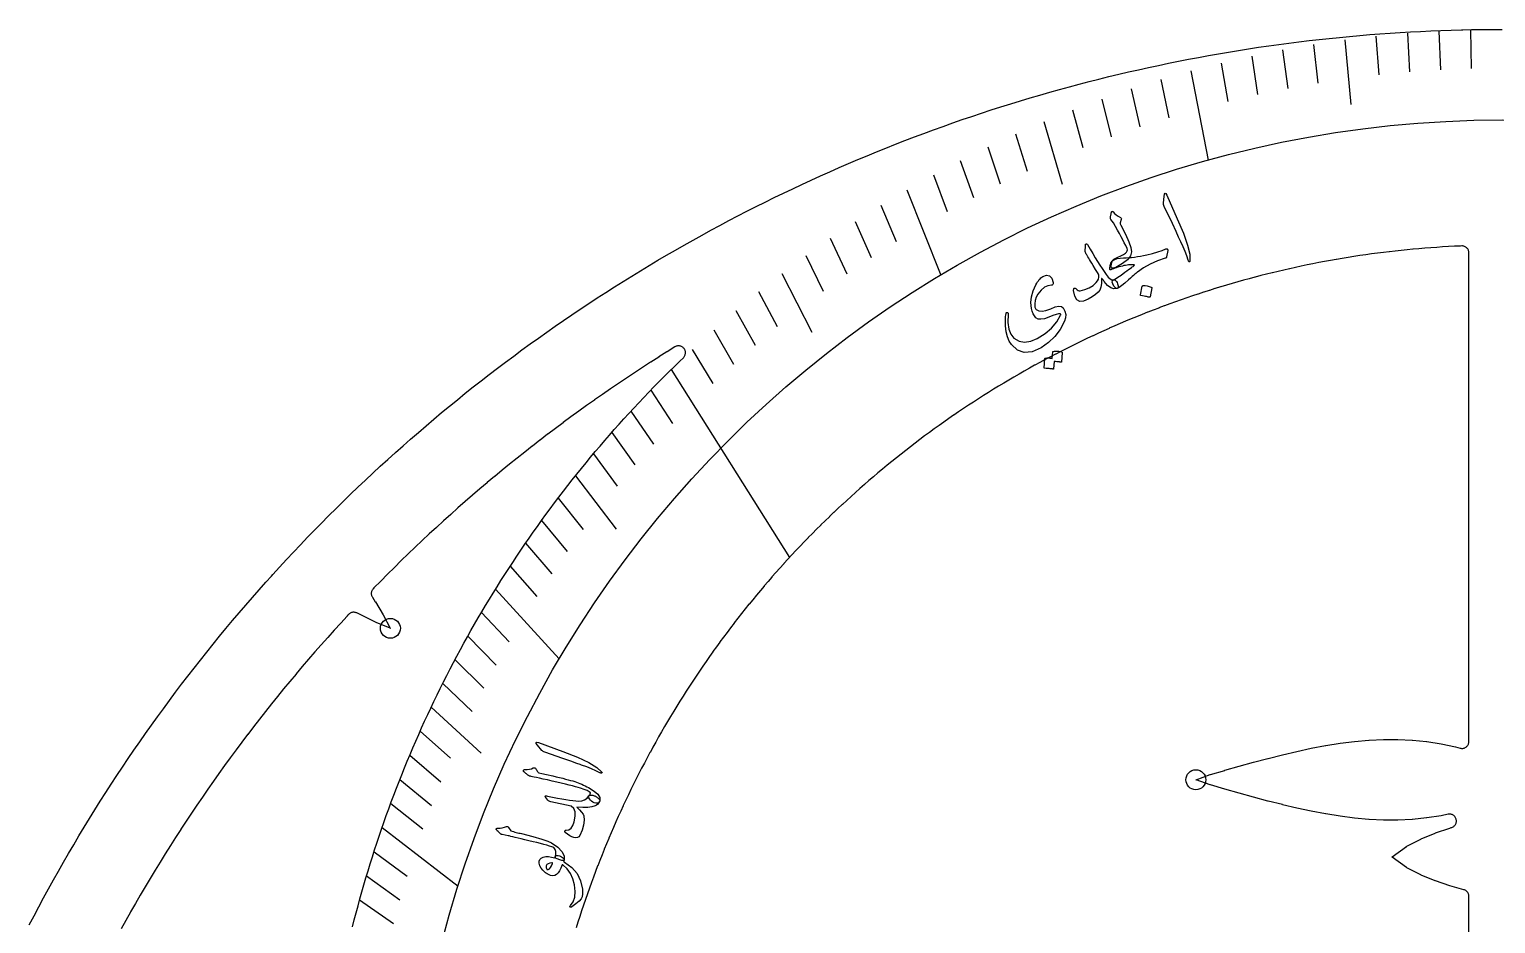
# Model space of a CAD drawing. Header units: millimetres. Extents: x -60 to 60, y -60 to 60.
# Drawn here: x -53.3 to -0.2, y 27.7 to 60 of the extents above; entities that cross this region are included whole.
import ezdxf

# ---------------------------------------------------------------- set-up
doc = ezdxf.new("R2010")
doc.units = ezdxf.units.MM
for name, color, linetype in [('CUT_INNER', 6, 'Continuous'), ('CUT_OUTER', 1, 'Continuous'), ('ENGRAVE', 7, 'Continuous'), ('ENGRAVE_FINE', 8, 'Continuous'), ('TEXT', 5, 'Continuous')]:
    doc.layers.add(name, color=color, linetype=linetype)

msp = doc.modelspace()

# ---------------------------------------------------------------- linework, layer by layer
at = {"layer": 'CUT_INNER'}
for points in [[(-1.2, 15.9514), (-1.2, 28.6602), (-1.2013, 28.6852), (-1.205, 28.71), (-1.2112, 28.7343), (-1.2198, 28.7578), (-1.2307, 28.7803), (-1.2438, 28.8016), (-1.259, 28.8215), (-1.2761, 28.8398), (-1.2949, 28.8563), (-1.3153, 28.8709), (-1.3371, 28.8833), (-1.3599, 28.8935), (-1.3837, 28.9013), (-1.8858, 29.0394), (-1.8929, 29.0416), (-2.4073, 29.2167), (-2.4148, 29.2195), (-2.9284, 29.432), (-2.9372, 29.436), (-3.4499, 29.6963), (-3.4545, 29.6989), (-3.4588, 29.7018), (-3.9714, 30.0812), (-3.9759, 30.0848), (-3.9714, 30.0885), (-3.4588, 30.4679), (-3.4545, 30.4708), (-3.4499, 30.4734), (-2.9372, 30.7336), (-2.9284, 30.7377), (-2.4148, 30.9502), (-2.4073, 30.953), (-1.8929, 31.1281), (-1.8858, 31.1303), (-1.8359, 31.144), (-1.8123, 31.1518), (-1.7895, 31.1619), (-1.7679, 31.1742), (-1.7476, 31.1886), (-1.7289, 31.2049), (-1.7118, 31.223), (-1.6967, 31.2427), (-1.6836, 31.2638), (-1.6726, 31.2861), (-1.6639, 31.3094), (-1.6576, 31.3334), (-1.6536, 31.358), (-1.6522, 31.3828), (-1.6532, 31.4076), (-1.6567, 31.4323), (-1.6626, 31.4564), (-1.6708, 31.4799), (-1.6814, 31.5024), (-1.6941, 31.5237), (-1.7089, 31.5437), (-1.7256, 31.5621), (-1.7441, 31.5788), (-1.7641, 31.5935), (-1.7855, 31.6062), (-1.808, 31.6167), (-1.8315, 31.6249), (-1.8557, 31.6307), (-1.8803, 31.6341), (-1.9052, 31.6351), (-1.93, 31.6335), (-1.9545, 31.6295), (-2.2005, 31.5769), (-2.2074, 31.5756), (-2.7223, 31.4952), (-2.729, 31.4943), (-3.2441, 31.4423), (-3.2506, 31.4418), (-3.766, 31.4167), (-3.7722, 31.4166), (-4.288, 31.417), (-4.2937, 31.4171), (-4.81, 31.4413), (-4.8152, 31.4417), (-5.332, 31.4878), (-5.3367, 31.4883), (-5.854, 31.5543), (-5.8581, 31.5549), (-6.376, 31.6386), (-6.3796, 31.6392), (-6.8981, 31.7385), (-6.901, 31.7391), (-7.4201, 31.8514), (-7.4225, 31.8519), (-7.9421, 31.9751), (-7.9439, 31.9755), (-8.4641, 32.1071), (-8.4655, 32.1075), (-8.9855, 32.2453), (-9.5074, 32.3883), (-10.0293, 32.5353), (-10.0306, 32.5356), (-10.5481, 32.6873), (-10.5553, 32.6896), (-11.0675, 32.8736), (-11.0726, 32.8758), (-11.0675, 32.878), (-10.5553, 33.062), (-10.5481, 33.0644), (-10.0306, 33.216), (-10.0293, 33.2163), (-9.5091, 33.3628), (-8.9875, 33.5057), (-8.4654, 33.6441), (-8.4641, 33.6445), (-7.9439, 33.7761), (-7.9421, 33.7765), (-7.4225, 33.8997), (-7.4201, 33.9002), (-6.901, 34.0125), (-6.8981, 34.0131), (-6.3796, 34.1124), (-6.376, 34.113), (-5.8581, 34.1967), (-5.854, 34.1973), (-5.3367, 34.2633), (-5.332, 34.2639), (-4.8152, 34.31), (-4.81, 34.3103), (-4.2937, 34.3345), (-4.288, 34.3346), (-3.7722, 34.335), (-3.766, 34.3349), (-3.2506, 34.3098), (-3.2441, 34.3093), (-2.729, 34.2573), (-2.7223, 34.2564), (-2.2074, 34.176), (-2.2005, 34.1747), (-1.6857, 34.0645), (-1.6787, 34.0628), (-1.5163, 34.0181), (-1.4927, 34.0129), (-1.4687, 34.0099), (-1.4445, 34.0093), (-1.4204, 34.011), (-1.3965, 34.015), (-1.3732, 34.0213), (-1.3505, 34.0298), (-1.3288, 34.0405), (-1.3083, 34.0533), (-1.289, 34.0679), (-1.2713, 34.0844), (-1.2552, 34.1025), (-1.241, 34.122), (-1.2287, 34.1429), (-1.2185, 34.1648), (-1.2105, 34.1876), (-1.2047, 34.2111), (-1.2012, 34.235), (-1.2, 34.2592), (-1.2, 51.9197), (-1.2013, 51.9448), (-1.205, 51.9697), (-1.2113, 51.994), (-1.22, 52.0176), (-1.231, 52.0403), (-1.2442, 52.0617), (-1.2595, 52.0816), (-1.2768, 52.0999), (-1.2958, 52.1164), (-1.3163, 52.1309), (-1.3382, 52.1433), (-1.3613, 52.1534), (-1.3852, 52.1611), (-1.4098, 52.1664), (-1.4348, 52.1692), (-1.46, 52.1695), (-1.5044, 52.1677), (-1.506, 52.1676), (-1.7193, 52.1578), (-1.7208, 52.1577), (-1.9341, 52.1466), (-1.9356, 52.1465), (-2.1488, 52.1341), (-2.1503, 52.134), (-2.3635, 52.1202), (-2.365, 52.1201), (-2.578, 52.1051), (-2.5795, 52.105), (-2.7925, 52.0886), (-2.794, 52.0885), (-3.0068, 52.0708), (-3.0084, 52.0707), (-3.2211, 52.0517), (-3.2226, 52.0516), (-3.4352, 52.0313), (-3.4367, 52.0311), (-3.6492, 52.0095), (-3.6507, 52.0094), (-3.863, 51.9865), (-3.8646, 51.9863), (-4.0767, 51.9621), (-4.0783, 51.962), (-4.2903, 51.9365), (-4.2918, 51.9363), (-4.5037, 51.9095), (-4.5052, 51.9093), (-4.7169, 51.8812), (-4.7184, 51.881), (-4.93, 51.8516), (-4.9315, 51.8514), (-5.1428, 51.8207), (-5.1443, 51.8205), (-5.3555, 51.7885), (-5.357, 51.7883), (-5.568, 51.755), (-5.5695, 51.7547), (-5.7802, 51.7202), (-5.7817, 51.7199), (-5.9922, 51.684), (-5.9938, 51.6838), (-6.2041, 51.6466), (-6.2056, 51.6464), (-6.4156, 51.6079), (-6.4171, 51.6076), (-6.627, 51.5679), (-6.6285, 51.5676), (-6.8381, 51.5266), (-6.8396, 51.5263), (-7.0489, 51.484), (-7.0504, 51.4837), (-7.2595, 51.4401), (-7.261, 51.4398), (-7.4698, 51.3949), (-7.4712, 51.3946), (-7.6798, 51.3484), (-7.6813, 51.3481), (-7.8895, 51.3006), (-7.891, 51.3003), (-8.0989, 51.2516), (-8.1004, 51.2512), (-8.308, 51.2013), (-8.3095, 51.2009), (-8.5168, 51.1496), (-8.5183, 51.1493), (-8.7253, 51.0967), (-8.7268, 51.0964), (-8.9335, 51.0426), (-8.935, 51.0422), (-9.1413, 50.9871), (-9.1428, 50.9867), (-9.3488, 50.9304), (-9.3503, 50.93), (-9.5559, 50.8724), (-9.5574, 50.872), (-9.7627, 50.8131), (-9.7641, 50.8127), (-9.9691, 50.7526), (-9.9705, 50.7521), (-10.1751, 50.6908), (-10.1766, 50.6903), (-10.3807, 50.6277), (-10.3822, 50.6273), (-10.586, 50.5634), (-10.5874, 50.5629), (-10.7908, 50.4978), (-10.7923, 50.4973), (-10.9953, 50.431), (-10.9967, 50.4305), (-11.1993, 50.3629), (-11.2007, 50.3624), (-11.4029, 50.2935), (-11.4044, 50.293), (-11.6061, 50.2229), (-11.6075, 50.2224), (-11.8088, 50.1511), (-11.8103, 50.1506), (-12.0111, 50.078), (-12.0126, 50.0775), (-12.213, 50.0037), (-12.2144, 50.0032), (-12.4143, 49.9282), (-12.4158, 49.9276), (-12.6153, 49.8514), (-12.6167, 49.8508), (-12.8157, 49.7733), (-12.8171, 49.7728), (-13.0157, 49.6941), (-13.0171, 49.6935), (-13.2151, 49.6136), (-13.2166, 49.613), (-13.4141, 49.5319), (-13.4155, 49.5313), (-13.6126, 49.449), (-13.614, 49.4484), (-13.8105, 49.3649), (-13.8119, 49.3643), (-14.008, 49.2795), (-14.0094, 49.2789), (-14.2049, 49.193), (-14.2063, 49.1923), (-14.4013, 49.1052), (-14.4026, 49.1046), (-14.5971, 49.0162), (-14.5985, 49.0156), (-14.7924, 48.9261), (-14.7938, 48.9254), (-14.9871, 48.8347), (-14.9885, 48.8341), (-15.1812, 48.7422), (-15.1826, 48.7415), (-15.3748, 48.6484), (-15.3762, 48.6477), (-15.5678, 48.5535), (-15.5692, 48.5528), (-15.7603, 48.4574), (-15.7616, 48.4567), (-15.9521, 48.3601), (-15.9535, 48.3594), (-16.1433, 48.2616), (-16.1447, 48.2609), (-16.3339, 48.162), (-16.3353, 48.1612), (-16.524, 48.0612), (-16.5253, 48.0604), (-16.7133, 47.9592), (-16.7147, 47.9585), (-16.9021, 47.8561), (-16.9034, 47.8553), (-17.0902, 47.7518), (-17.0916, 47.751), (-17.2777, 47.6463), (-17.279, 47.6456), (-17.4645, 47.5397), (-17.4658, 47.539), (-17.6507, 47.432), (-17.652, 47.4312), (-17.8362, 47.3231), (-17.8375, 47.3224), (-18.021, 47.2131), (-18.0223, 47.2123), (-18.2052, 47.102), (-18.2065, 47.1012), (-18.3886, 46.9897), (-18.3899, 46.9889), (-18.5714, 46.8763), (-18.5727, 46.8755), (-18.7535, 46.7618), (-18.7548, 46.761), (-18.9349, 46.6462), (-18.9361, 46.6454), (-19.1155, 46.5294), (-19.1168, 46.5286), (-19.2955, 46.4116), (-19.2967, 46.4108), (-19.4747, 46.2927), (-19.4759, 46.2918), (-19.6531, 46.1726), (-19.6544, 46.1718), (-19.8309, 46.0515), (-19.8321, 46.0506), (-20.0079, 45.9293), (-20.0091, 45.9284), (-20.1841, 45.8059), (-20.1854, 45.8051), (-20.3596, 45.6816), (-20.3608, 45.6807), (-20.5343, 45.5561), (-20.5355, 45.5552), (-20.7082, 45.4296), (-20.7095, 45.4287), (-20.8814, 45.302), (-20.8826, 45.3011), (-21.0538, 45.1733), (-21.055, 45.1724), (-21.2253, 45.0436), (-21.2266, 45.0427), (-21.3961, 44.9128), (-21.3973, 44.9119), (-21.5661, 44.781), (-21.5673, 44.7801), (-21.7353, 44.6482), (-21.7365, 44.6472), (-21.9036, 44.5143), (-21.9048, 44.5133), (-22.0711, 44.3794), (-22.0723, 44.3784), (-22.2378, 44.2435), (-22.239, 44.2425), (-22.4037, 44.1065), (-22.4049, 44.1055), (-22.5687, 43.9685), (-22.5699, 43.9675), (-22.7328, 43.8295), (-22.734, 43.8285), (-22.8961, 43.6895), (-22.8973, 43.6885), (-23.0586, 43.5486), (-23.0597, 43.5476), (-23.2202, 43.4066), (-23.2213, 43.4056), (-23.3809, 43.2636), (-23.382, 43.2626), (-23.5407, 43.1197), (-23.5418, 43.1186), (-23.6996, 42.9747), (-23.7007, 42.9737), (-23.8576, 42.8288), (-23.8588, 42.8278), (-24.0148, 42.6819), (-24.0159, 42.6809), (-24.171, 42.5341), (-24.1721, 42.5331), (-24.3264, 42.3853), (-24.3275, 42.3843), (-24.4808, 42.2356), (-24.4819, 42.2345), (-24.6343, 42.0849), (-24.6353, 42.0838), (-24.7868, 41.9333), (-24.7879, 41.9322), (-24.9384, 41.7807), (-24.9395, 41.7796), (-25.0891, 41.6272), (-25.0902, 41.6261), (-25.2389, 41.4728), (-25.2399, 41.4717), (-25.3877, 41.3175), (-25.3887, 41.3164), (-25.5355, 41.1613), (-25.5366, 41.1602), (-25.6824, 41.0042), (-25.6834, 41.003), (-25.8283, 40.8461), (-25.8293, 40.845), (-25.9732, 40.6872), (-25.9743, 40.6861), (-26.1172, 40.5274), (-26.1182, 40.5262), (-26.2602, 40.3667), (-26.2612, 40.3655), (-26.4022, 40.2051), (-26.4032, 40.204), (-26.5432, 40.0427), (-26.5442, 40.0415), (-26.6832, 39.8794), (-26.6842, 39.8782), (-26.8222, 39.7152), (-26.8231, 39.7141), (-26.9601, 39.5502), (-26.9611, 39.5491), (-27.0971, 39.3844), (-27.0981, 39.3832), (-27.233, 39.2177), (-27.234, 39.2165), (-27.368, 39.0502), (-27.3689, 39.049), (-27.5019, 38.8819), (-27.5028, 38.8806), (-27.6347, 38.7127), (-27.6357, 38.7115), (-27.7665, 38.5427), (-27.7675, 38.5415), (-27.8973, 38.3719), (-27.8982, 38.3707), (-28.027, 38.2004), (-28.0279, 38.1991), (-28.1557, 38.028), (-28.1566, 38.0268), (-28.2833, 37.8549), (-28.2842, 37.8536), (-28.4098, 37.6809), (-28.4107, 37.6797), (-28.5353, 37.5062), (-28.5362, 37.505), (-28.6597, 37.3307), (-28.6606, 37.3295), (-28.783, 37.1545), (-28.7839, 37.1533), (-28.9052, 36.9775), (-28.9061, 36.9763), (-29.0264, 36.7998), (-29.0272, 36.7985), (-29.1464, 36.6213), (-29.1473, 36.62), (-29.2654, 36.4421), (-29.2662, 36.4408), (-29.3832, 36.2622), (-29.3841, 36.2609), (-29.5, 36.0815), (-29.5008, 36.0802), (-29.6156, 35.9002), (-29.6164, 35.8989), (-29.7301, 35.7181), (-29.7309, 35.7168), (-29.8435, 35.5353), (-29.8443, 35.534), (-29.9558, 35.3519), (-29.9566, 35.3506), (-30.067, 35.1677), (-30.0677, 35.1664), (-30.177, 34.9829), (-30.1778, 34.9816), (-30.2859, 34.7974), (-30.2866, 34.7961), (-30.3936, 34.6112), (-30.3944, 34.6099), (-30.5002, 34.4244), (-30.5009, 34.4231), (-30.6056, 34.2369), (-30.6064, 34.2356), (-30.7099, 34.0488), (-30.7107, 34.0475), (-30.8131, 33.8601), (-30.8138, 33.8587), (-30.9151, 33.6707), (-30.9158, 33.6693), (-31.0159, 33.4807), (-31.0166, 33.4793), (-31.1155, 33.2901), (-31.1162, 33.2887), (-31.214, 33.0988), (-31.2147, 33.0975), (-31.3113, 32.907), (-31.312, 32.9056), (-31.4074, 32.7146), (-31.4081, 32.7132), (-31.5024, 32.5216), (-31.503, 32.5202), (-31.5961, 32.328), (-31.5968, 32.3266), (-31.6887, 32.1339), (-31.6893, 32.1325), (-31.78, 31.9391), (-31.7807, 31.9377), (-31.8702, 31.7439), (-31.8709, 31.7425), (-31.9592, 31.548), (-31.9598, 31.5466), (-32.047, 31.3517), (-32.0476, 31.3503), (-32.1335, 31.1548), (-32.1341, 31.1534), (-32.2189, 30.9573), (-32.2195, 30.9559), (-32.303, 30.7594), (-32.3036, 30.758), (-32.3859, 30.5609), (-32.3865, 30.5595), (-32.4677, 30.3619), (-32.4682, 30.3605), (-32.5481, 30.1625), (-32.5487, 30.1611), (-32.6274, 29.9625), (-32.628, 29.9611), (-32.7054, 29.7621), (-32.706, 29.7606), (-32.7822, 29.5612), (-32.7828, 29.5597), (-32.8578, 29.3598), (-32.8583, 29.3583), (-32.9321, 29.1579), (-32.9326, 29.1565), (-33.0052, 28.9556), (-33.0057, 28.9542), (-33.0771, 28.7529), (-33.0776, 28.7515), (-33.1477, 28.5497), (-33.1482, 28.5483), (-33.217, 28.3461), (-33.2175, 28.3447), (-33.2851, 28.1421), (-33.2856, 28.1406), (-33.352, 27.9377), (-33.3524, 27.9362), (-33.4175, 27.7328), (-33.418, 27.7314), (-33.4819, 27.5276)], [(-41.5705, 27.5575), (-41.5058, 27.8123), (-41.4396, 28.0668), (-41.3718, 28.3209), (-41.3025, 28.5745), (-41.2316, 28.8277), (-41.1591, 29.0805), (-41.0851, 29.3328), (-41.0095, 29.5847), (-40.9324, 29.8361), (-40.8538, 30.087), (-40.7736, 30.3374), (-40.6919, 30.5874), (-40.6087, 30.8368), (-40.5239, 31.0857), (-40.4376, 31.3341), (-40.3498, 31.5819), (-40.2604, 31.8293), (-40.1696, 32.076), (-40.0772, 32.3222), (-39.9833, 32.5678), (-39.8879, 32.8129), (-39.7911, 33.0573), (-39.6927, 33.3012), (-39.5928, 33.5444), (-39.4914, 33.7871), (-39.3886, 34.0291), (-39.2842, 34.2704), (-39.1784, 34.5111), (-39.0711, 34.7512), (-38.9624, 34.9906), (-38.8521, 35.2293), (-38.7404, 35.4674), (-38.6273, 35.7048), (-38.5127, 35.9414), (-38.3966, 36.1774), (-38.2791, 36.4126), (-38.1602, 36.6471), (-38.0398, 36.8809), (-37.918, 37.114), (-37.7948, 37.3462), (-37.6701, 37.5778), (-37.544, 37.8085), (-37.4165, 38.0385), (-37.2876, 38.2677), (-37.1573, 38.4961), (-37.0256, 38.7237), (-36.8925, 38.9504), (-36.758, 39.1764), (-36.6222, 39.4015), (-36.4849, 39.6258), (-36.3463, 39.8493), (-36.2063, 40.0719), (-36.0649, 40.2936), (-35.9222, 40.5144), (-35.7781, 40.7344), (-35.6327, 40.9535), (-35.486, 41.1717), (-35.3379, 41.389), (-35.1885, 41.6053), (-35.0377, 41.8208), (-34.8857, 42.0353), (-34.7323, 42.2489), (-34.5776, 42.4615), (-34.4216, 42.6732), (-34.2643, 42.884), (-34.1057, 43.0937), (-33.9459, 43.3025), (-33.7848, 43.5103), (-33.6223, 43.7171), (-33.4587, 43.9229), (-33.2937, 44.1277), (-33.1276, 44.3315), (-32.9601, 44.5342), (-32.7914, 44.736), (-32.6215, 44.9366), (-32.4504, 45.1363), (-32.278, 45.3349), (-32.1045, 45.5324), (-31.9297, 45.7288), (-31.7537, 45.9242), (-31.5765, 46.1185), (-31.3981, 46.3117), (-31.2186, 46.5038), (-31.0379, 46.6948), (-30.856, 46.8847), (-30.6729, 47.0735), (-30.4887, 47.2611), (-30.3033, 47.4476), (-30.1168, 47.633), (-29.9292, 47.8172), (-29.7404, 48.0003), (-29.6073, 48.1278), (-29.5905, 48.1455), (-29.5756, 48.1648), (-29.5625, 48.1855), (-29.5516, 48.2073), (-29.5428, 48.2301), (-29.5363, 48.2537), (-29.5321, 48.2778), (-29.5304, 48.3021), (-29.5309, 48.3266), (-29.5339, 48.3508), (-29.5392, 48.3747), (-29.5469, 48.3979), (-29.5567, 48.4202), (-29.5687, 48.4415), (-29.5827, 48.4615), (-29.5986, 48.4801), (-29.6162, 48.497), (-29.6354, 48.5121), (-29.656, 48.5253), (-29.6778, 48.5364), (-29.7005, 48.5453), (-29.7241, 48.5519), (-29.7481, 48.5562), (-29.7725, 48.5582), (-29.7969, 48.5578), (-29.8212, 48.555), (-29.845, 48.5498), (-29.8683, 48.5423), (-29.8907, 48.5326), (-29.9121, 48.5208), (-30.1982, 48.3433), (-30.1995, 48.3425), (-30.4942, 48.1571), (-30.4955, 48.1562), (-30.7891, 47.969), (-30.7904, 47.9682), (-31.0829, 47.7792), (-31.0842, 47.7784), (-31.3755, 47.5876), (-31.3767, 47.5868), (-31.6669, 47.3942), (-31.6681, 47.3933), (-31.9571, 47.199), (-31.9583, 47.1981), (-32.2461, 47.002), (-32.2473, 47.0012), (-32.5339, 46.8033), (-32.5351, 46.8024), (-32.8204, 46.6028), (-32.8217, 46.6019), (-33.1058, 46.4005), (-33.107, 46.3996), (-33.3899, 46.1965), (-33.3911, 46.1956), (-33.6727, 45.9908), (-33.6739, 45.9899), (-33.9542, 45.7833), (-33.9555, 45.7824), (-34.2345, 45.5741), (-34.2358, 45.5732), (-34.5135, 45.3632), (-34.5147, 45.3622), (-34.7912, 45.1505), (-34.7924, 45.1496), (-35.0676, 44.9362), (-35.0688, 44.9353), (-35.3427, 44.7202), (-35.3439, 44.7192), (-35.6164, 44.5025), (-35.6176, 44.5015), (-35.8888, 44.2831), (-35.89, 44.2822), (-36.1598, 44.0621), (-36.161, 44.0611), (-36.4295, 43.8394), (-36.4307, 43.8384), (-36.6978, 43.615), (-36.699, 43.614), (-36.9647, 43.389), (-36.9659, 43.388), (-37.2303, 43.1614), (-37.2314, 43.1604), (-37.4944, 42.9322), (-37.4956, 42.9311), (-37.7571, 42.7013), (-37.7583, 42.7003), (-38.0184, 42.4688), (-38.0196, 42.4678), (-38.2783, 42.2347), (-38.2794, 42.2337), (-38.5367, 41.9991), (-38.5378, 41.998), (-38.7937, 41.7618), (-38.7948, 41.7608), (-39.0492, 41.523), (-39.0503, 41.5219), (-39.3033, 41.2826), (-39.3044, 41.2816), (-39.5558, 41.0407), (-39.5569, 41.0396), (-39.8069, 40.7972), (-39.808, 40.7961), (-40.0565, 40.5522), (-40.0576, 40.5511), (-40.3045, 40.3056), (-40.3056, 40.3045), (-40.5511, 40.0576), (-40.5522, 40.0565), (-40.7961, 39.808), (-40.7972, 39.8069), (-40.8217, 39.7816), (-40.8374, 39.7638), (-40.8513, 39.7446), (-40.8634, 39.7242), (-40.8734, 39.7027), (-40.8814, 39.6803), (-40.8872, 39.6573), (-40.8908, 39.6338), (-40.8922, 39.6101), (-40.8913, 39.5864), (-40.8882, 39.5628), (-40.8828, 39.5397), (-40.8753, 39.5172), (-40.8657, 39.4955), (-40.854, 39.4748), (-40.7464, 39.3032), (-40.7457, 39.302), (-40.4641, 38.8422), (-40.4604, 38.8357), (-40.2044, 38.3552), (-40.202, 38.3502), (-40.207, 38.3519), (-40.7105, 38.5597), (-40.7173, 38.5628), (-41.2026, 38.7979), (-41.2038, 38.7985), (-41.4147, 38.9035), (-41.4373, 38.9134), (-41.4607, 38.921), (-41.4848, 38.9263), (-41.5092, 38.9292), (-41.5338, 38.9296), (-41.5584, 38.9276), (-41.5826, 38.9233), (-41.6063, 38.9165), (-41.6292, 38.9075), (-41.6511, 38.8962), (-41.6718, 38.8829), (-41.6911, 38.8676), (-41.7088, 38.8504), (-41.7608, 38.7948), (-41.7618, 38.7937), (-41.998, 38.5378), (-41.9991, 38.5367), (-42.2337, 38.2794), (-42.2347, 38.2783), (-42.4678, 38.0196), (-42.4688, 38.0184), (-42.7003, 37.7583), (-42.7013, 37.7571), (-42.9311, 37.4956), (-42.9322, 37.4944), (-43.1604, 37.2314), (-43.1614, 37.2303), (-43.388, 36.9659), (-43.389, 36.9647), (-43.614, 36.699), (-43.615, 36.6978), (-43.8384, 36.4307), (-43.8394, 36.4295), (-44.0611, 36.161), (-44.0621, 36.1598), (-44.2822, 35.89), (-44.2831, 35.8888), (-44.5015, 35.6176), (-44.5025, 35.6164), (-44.7192, 35.3439), (-44.7202, 35.3427), (-44.9353, 35.0688), (-44.9362, 35.0676), (-45.1496, 34.7924), (-45.1505, 34.7912), (-45.3622, 34.5147), (-45.3632, 34.5135), (-45.5732, 34.2358), (-45.5741, 34.2345), (-45.7824, 33.9555), (-45.7833, 33.9542), (-45.9899, 33.6739), (-45.9908, 33.6727), (-46.1956, 33.3911), (-46.1965, 33.3899), (-46.3996, 33.107), (-46.4005, 33.1058), (-46.6019, 32.8217), (-46.6028, 32.8204), (-46.8024, 32.5351), (-46.8033, 32.5339), (-47.0012, 32.2473), (-47.002, 32.2461), (-47.1981, 31.9583), (-47.199, 31.9571), (-47.3933, 31.6681), (-47.3942, 31.6669), (-47.5868, 31.3767), (-47.5876, 31.3755), (-47.7784, 31.0842), (-47.7792, 31.0829), (-47.9682, 30.7904), (-47.969, 30.7891), (-48.1562, 30.4955), (-48.1571, 30.4942), (-48.3425, 30.1995), (-48.3433, 30.1982), (-48.5268, 29.9023), (-48.5276, 29.901), (-48.7094, 29.6039), (-48.7102, 29.6026), (-48.8901, 29.3045), (-48.8909, 29.3032), (-49.069, 29.004), (-49.0698, 29.0027), (-49.2461, 28.7023), (-49.2468, 28.701), (-49.4213, 28.3996), (-49.422, 28.3983), (-49.5946, 28.0959), (-49.5953, 28.0945), (-49.766, 27.791), (-49.7668, 27.7897), (-49.9356, 27.4851)]]:
    msp.add_lwpolyline(points, dxfattribs=at)
at = {"layer": 'CUT_OUTER'}
msp.add_lwpolyline([(-53.2587, 27.6316), (-53.0882, 27.9579), (-52.9156, 28.2831), (-52.7411, 28.6073), (-52.5646, 28.9304), (-52.3861, 29.2523), (-52.2056, 29.5732), (-52.0232, 29.893), (-51.8388, 30.2116), (-51.6524, 30.5291), (-51.4641, 30.8455), (-51.2739, 31.1607), (-51.0817, 31.4747), (-50.8876, 31.7876), (-50.6916, 32.0992), (-50.4937, 32.4096), (-50.2939, 32.7189), (-50.0922, 33.0268), (-49.8886, 33.3336), (-49.6831, 33.6391), (-49.4758, 33.9433), (-49.2666, 34.2462), (-49.0555, 34.5479), (-48.8426, 34.8482), (-48.6279, 35.1473), (-48.4113, 35.445), (-48.1929, 35.7413), (-47.9727, 36.0364), (-47.7507, 36.3301), (-47.5269, 36.6224), (-47.3013, 36.9133), (-47.0739, 37.2028), (-46.8447, 37.491), (-46.6138, 37.7777), (-46.3811, 38.063), (-46.1467, 38.3469), (-45.9105, 38.6293), (-45.6726, 38.9103), (-45.433, 39.1898), (-45.1917, 39.4678), (-44.9487, 39.7444), (-44.704, 40.0194), (-44.5065, 40.2387), (-44.5065, 40.2387), (-44.4571, 40.2935), (-44.209, 40.5656), (-43.9593, 40.8361), (-43.7079, 41.105), (-43.4548, 41.3724), (-43.2002, 41.6383), (-42.9438, 41.9026), (-42.6859, 42.1653), (-42.4669, 42.3856), (-42.4269, 42.4259), (-42.1658, 42.6854), (-41.9031, 42.9433), (-41.6388, 43.1996), (-41.373, 43.4543), (-41.1056, 43.7073), (-40.8366, 43.9587), (-40.5661, 44.2085), (-40.2941, 44.4566), (-40.0206, 44.703), (-39.7455, 44.9477), (-39.469, 45.1907), (-39.1909, 45.432), (-38.9114, 45.6716), (-38.6305, 45.9095), (-38.3481, 46.1457), (-38.0642, 46.3801), (-37.7789, 46.6128), (-37.4922, 46.8438), (-37.204, 47.0729), (-36.9145, 47.3003), (-36.6236, 47.5259), (-36.3313, 47.7497), (-36.0376, 47.9718), (-35.7426, 48.192), (-35.4462, 48.4104), (-35.1485, 48.627), (-34.8495, 48.8417), (-34.5491, 49.0546), (-34.2475, 49.2657), (-33.9445, 49.4749), (-33.6403, 49.6823), (-33.3348, 49.8878), (-33.0281, 50.0914), (-32.7201, 50.2931), (-32.4109, 50.4929), (-32.1005, 50.6908), (-31.7889, 50.8868), (-31.476, 51.0809), (-31.162, 51.2731), (-30.8468, 51.4633), (-30.5305, 51.6516), (-30.213, 51.838), (-29.8943, 52.0224), (-29.5746, 52.2048), (-29.2537, 52.3853), (-28.9317, 52.5638), (-28.6086, 52.7404), (-28.2845, 52.9149), (-27.9593, 53.0875), (-27.633, 53.258), (-27.3057, 53.4266), (-26.9774, 53.5931), (-26.648, 53.7576), (-26.3177, 53.9201), (-25.9863, 54.0806), (-25.654, 54.239), (-25.3207, 54.3954), (-24.9865, 54.5498), (-24.6513, 54.702), (-24.3152, 54.8523), (-23.9782, 55.0004), (-23.6402, 55.1465), (-23.3014, 55.2905), (-22.9617, 55.4325), (-22.6212, 55.5723), (-22.2797, 55.7101), (-21.9375, 55.8457), (-21.5944, 55.9793), (-21.2505, 56.1107), (-20.9058, 56.2401), (-20.5604, 56.3673), (-20.2141, 56.4924), (-19.8671, 56.6154), (-19.5193, 56.7362), (-19.1708, 56.8549), (-18.8216, 56.9714), (-18.4717, 57.0859), (-18.1211, 57.1981), (-17.7698, 57.3082), (-17.4178, 57.4162), (-17.0652, 57.522), (-16.7119, 57.6256), (-16.358, 57.7271), (-16.0035, 57.8264), (-15.6484, 57.9235), (-15.2927, 58.0184), (-14.9364, 58.1111), (-14.5796, 58.2017), (-14.2222, 58.2901), (-13.8642, 58.3762), (-13.5058, 58.4602), (-13.1468, 58.542), (-12.7874, 58.6215), (-12.4274, 58.6989), (-12.067, 58.774), (-11.7062, 58.847), (-11.3449, 58.9177), (-10.9831, 58.9862), (-10.621, 59.0525), (-10.2585, 59.1165), (-9.8955, 59.1784), (-9.5322, 59.238), (-9.1686, 59.2953), (-8.8046, 59.3505), (-8.4403, 59.4034), (-8.0756, 59.4541), (-7.7106, 59.5025), (-7.3454, 59.5487), (-6.9799, 59.5926), (-6.6141, 59.6343), (-6.2481, 59.6738), (-5.8818, 59.711), (-5.5153, 59.746), (-5.1486, 59.7787), (-4.7817, 59.8092), (-4.4146, 59.8374), (-4.0474, 59.8633), (-3.68, 59.887), (-3.3125, 59.9085), (-2.9448, 59.9277), (-2.5771, 59.9446), (-2.2092, 59.9593), (-1.8413, 59.9717), (-1.4732, 59.9819), (-1.4245, 59.983), (-1.1044, 59.9898), (-0.7363, 59.9955), (-0.3682, 59.9989), (0, 60)], dxfattribs=at)
at = {"layer": 'ENGRAVE'}
for points in [[(-11.2544, 58.4958), (-10.6335, 55.2688)], [(-21.5256, 54.2016), (-20.3019, 51.1204)], [(-30.0492, 47.6997), (-25.7709, 40.9085)], [(-36.4023, 39.7593), (-34.0971, 37.2415)], [(-40.5027, 31.1473), (-37.7516, 29.0316)]]:
    msp.add_lwpolyline(points, dxfattribs=at)
for centre, radius in [((0, 17.1454), 39.5786), ((-40.2015, 38.3497), 0.36), ((-11.0735, 32.8758), 0.36)]:
    msp.add_circle(centre, radius, dxfattribs=at)
at = {"layer": 'ENGRAVE_FINE'}
for points in [[(-2.2839, 59.9391), (-2.2304, 58.5359)], [(-1.1425, 59.9848), (-1.1157, 58.581)], [(-6.8184, 59.4541), (-6.6582, 58.0578)], [(-5.6915, 59.6204), (-5.4689, 57.2892)], [(-4.5594, 59.7568), (-4.4525, 58.3562)], [(-3.4232, 59.8631), (-3.343, 58.461)], [(-9.0526, 59.0329), (-8.8394, 57.6425)], [(-7.9391, 59.2582), (-7.7524, 57.8646)], [(-10.158, 58.7787), (-9.9184, 57.3919)], [(-13.416, 57.8459), (-13.0975, 56.4723)], [(-12.3407, 58.1847), (-12.0483, 56.8063)], [(-14.4796, 57.4797), (-14.1349, 56.1115)], [(-15.5305, 57.0869), (-15.1598, 55.7243)], [(-17.591, 56.2232), (-17.1686, 54.8733)], [(-16.5679, 56.6678), (-15.9068, 54.4067)], [(-18.599, 55.7536), (-18.151, 54.4106)], [(-19.5912, 55.2597), (-19.1177, 53.924)], [(-20.567, 54.7421), (-20.0681, 53.4142)], [(-22.4665, 53.6389), (-21.9172, 52.3276)], [(-23.3889, 53.0547), (-22.8148, 51.7523)], [(-24.2925, 52.4497), (-23.6936, 51.1566)], [(-25.1766, 51.8247), (-24.5532, 50.5414)], [(-26.0408, 51.1806), (-24.9607, 49.0577)], [(-26.8847, 50.518), (-26.2127, 49.2553)], [(-27.7078, 49.8378), (-27.0119, 48.586)], [(-28.5098, 49.1408), (-27.7901, 47.9003)], [(-29.2904, 48.4279), (-28.5471, 47.199)], [(-30.786, 46.9572), (-29.9963, 45.7527)], [(-31.5006, 46.2011), (-30.688, 45.0093)], [(-32.1928, 45.4322), (-31.3576, 44.2536)], [(-32.8624, 44.6514), (-32.0049, 43.4862)], [(-33.5094, 43.8594), (-32.0423, 41.9391)], [(-34.1336, 43.057), (-33.2322, 41.9199)], [(-34.735, 42.2451), (-33.812, 41.1225)], [(-35.3136, 41.4243), (-34.3693, 40.3166)], [(-35.8694, 40.5954), (-34.9041, 39.5029)], [(-36.9126, 38.9165), (-35.9061, 37.8554)], [(-37.4001, 38.0678), (-36.3736, 37.0229)], [(-37.8651, 37.214), (-36.8188, 36.1856)], [(-38.3077, 36.3557), (-37.2419, 35.3441)], [(-38.7281, 35.4935), (-36.9177, 33.8343)], [(-39.1264, 34.6281), (-38.0225, 33.6512)], [(-39.5027, 33.7602), (-38.3804, 32.8011)], [(-39.8574, 32.8904), (-38.7169, 31.9493)], [(-40.1906, 32.0192), (-39.0323, 31.0964)], [(-40.7937, 30.2751), (-39.6009, 29.3898)], [(-41.0641, 29.4032), (-39.8545, 28.5371)], [(-41.3141, 28.5322), (-40.0881, 27.6855)]]:
    msp.add_lwpolyline(points, dxfattribs=at)
at = {"layer": 'TEXT'}
for points in [[(-12.2199, 53.9628), (-12.2059, 54.041), (-12.1846, 54.0738), (-12.1562, 54.0613), (-12.1207, 54.0035), (-11.7473, 53.1528), (-11.5217, 52.6293), (-11.3707, 52.2017), (-11.2929, 51.8703), (-11.2874, 51.6354), (-11.2933, 51.6141), (-11.3005, 51.6013), (-11.3091, 51.597), (-11.319, 51.6012), (-11.3286, 51.6097), (-11.3375, 51.6219), (-11.3457, 51.6379), (-11.3531, 51.6575), (-11.4042, 51.8128), (-11.4655, 51.9752), (-11.5371, 52.1445), (-11.6192, 52.3209), (-11.6397, 52.3673), (-11.6967, 52.492), (-11.7903, 52.6951), (-11.9209, 52.9763), (-12.2185, 53.5972), (-12.2319, 53.631), (-12.2407, 53.6634), (-12.2448, 53.6943), (-12.2443, 53.7239)], [(-13.5631, 52.0841), (-13.6103, 52.1821), (-13.6611, 52.2849), (-13.7157, 52.3922), (-13.774, 52.5042), (-13.8363, 52.6212), (-13.9033, 52.7434), (-13.9748, 52.871), (-14.0509, 53.0038), (-14.1514, 53.1306), (-14.1593, 53.1493), (-14.1641, 53.1682), (-14.1658, 53.1873), (-14.1643, 53.2066), (-14.1629, 53.2168), (-14.1604, 53.2305), (-14.1569, 53.2475), (-14.1523, 53.2681), (-14.147, 53.2922), (-14.1412, 53.32), (-14.1351, 53.3516), (-14.1284, 53.3868), (-14.1258, 53.3985), (-14.1207, 53.4081), (-14.1132, 53.4155), (-14.1033, 53.4209), (-14.0941, 53.4225), (-14.0849, 53.42), (-14.0757, 53.4134), (-14.0665, 53.4028), (-14.0142, 53.3434), (-13.9527, 53.29), (-13.8821, 53.2427), (-13.8023, 53.2013), (-13.7815, 53.189), (-13.7695, 53.1734), (-13.7662, 53.1545), (-13.7716, 53.1322), (-13.8094, 53.0004), (-13.8107, 52.9855), (-13.8083, 52.9675), (-13.802, 52.9464), (-13.7919, 52.9223), (-13.6187, 52.5931), (-13.4966, 52.3221), (-13.4248, 52.1096), (-13.403, 51.9558), (-13.4398, 51.8098), (-13.5459, 51.6684), (-13.7209, 51.5309), (-13.9645, 51.3963), (-14.0614, 51.3627), (-14.1204, 51.3731), (-14.1414, 51.4278), (-14.1242, 51.5267), (-14.1198, 51.5406), (-14.1155, 51.5542), (-14.1113, 51.5675), (-14.1073, 51.5805), (-14.1034, 51.5932), (-14.0996, 51.6056), (-14.0959, 51.6177), (-14.0924, 51.6294), (-14.0816, 51.6534), (-14.0654, 51.6741), (-14.0437, 51.6913), (-14.0164, 51.7052), (-13.8913, 51.7602), (-13.7828, 51.8132), (-13.6908, 51.8644), (-13.6155, 51.9137), (-13.5759, 51.9492), (-13.554, 51.9894), (-13.5497, 52.0344), (-13.5631, 52.0841)], [(-14.0507, 50.9445), (-14.0206, 50.9427), (-13.9928, 50.9317), (-13.9673, 50.9116), (-13.9441, 50.8824), (-13.921, 50.844), (-13.9033, 50.8054), (-13.891, 50.7666), (-13.8841, 50.7275), (-13.8833, 50.6921), (-13.889, 50.6642), (-13.9014, 50.6438), (-13.9203, 50.6308), (-14.0347, 50.6171), (-14.1502, 50.6542), (-14.267, 50.7423), (-14.3853, 50.8814), (-14.4036, 50.9063), (-14.4194, 50.9279), (-14.4328, 50.9461), (-14.4438, 50.9611), (-14.4524, 50.9727), (-14.4584, 50.981), (-14.4621, 50.986), (-14.4633, 50.9876), (-14.4729, 50.9956), (-14.4793, 50.9962), (-14.4825, 50.9894), (-14.4826, 50.9753), (-14.484, 50.817), (-14.5042, 50.6845), (-14.5431, 50.5776), (-14.601, 50.4963), (-14.6985, 50.4101), (-14.8213, 50.3287), (-14.9693, 50.2519), (-15.1426, 50.1792), (-15.2731, 50.1625), (-15.3755, 50.2203), (-15.4498, 50.353), (-15.4954, 50.5609), (-15.4964, 50.5881), (-15.4924, 50.6102), (-15.4834, 50.6273), (-15.4696, 50.6395), (-15.4531, 50.6453), (-15.4362, 50.6434), (-15.4189, 50.634), (-15.4012, 50.617), (-15.3635, 50.5805), (-15.3269, 50.5566), (-15.2915, 50.5451), (-15.2571, 50.546), (-15.0843, 50.5944), (-14.9295, 50.6606), (-14.7925, 50.7451), (-14.673, 50.8479), (-14.6266, 50.9055), (-14.5958, 50.9698), (-14.5804, 51.0406), (-14.5806, 51.118), (-14.5957, 51.1483), (-14.6354, 51.2167), (-14.6998, 51.3233), (-14.789, 51.468), (-14.8362, 51.5457), (-14.8788, 51.6158), (-14.9165, 51.6785), (-14.9496, 51.7338), (-14.9779, 51.781), (-15.0014, 51.8198), (-15.0203, 51.85), (-15.0345, 51.8718), (-15.0534, 51.9063), (-15.0664, 51.9382), (-15.0735, 51.9675), (-15.0748, 51.9942), (-15.0733, 52.0286), (-15.0718, 52.0607), (-15.0704, 52.0905), (-15.069, 52.1179), (-15.0679, 52.1429), (-15.0672, 52.1654), (-15.0671, 52.1854), (-15.0674, 52.2028), (-15.0663, 52.2175), (-15.0617, 52.2289), (-15.0536, 52.2373), (-15.042, 52.2425), (-15.0272, 52.2432), (-15.0144, 52.2399), (-15.0037, 52.2327), (-14.9949, 52.2216), (-14.8973, 52.0533), (-14.8032, 51.8946), (-14.7127, 51.7454), (-14.6256, 51.6056), (-14.5423, 51.4753), (-14.4628, 51.3544), (-14.3873, 51.2427), (-14.3157, 51.1405), (-14.2423, 51.0477), (-14.1737, 50.9842), (-14.1098, 50.9498), (-14.0507, 50.9445)], [(-13.6946, 51.7406), (-13.5972, 51.742), (-13.4974, 51.7472), (-13.3951, 51.756), (-13.2903, 51.7686), (-13.1834, 51.7845), (-13.0747, 51.8032), (-12.9642, 51.8248), (-12.8518, 51.8493), (-12.6365, 51.9004), (-12.4485, 51.9529), (-12.2878, 52.0072), (-12.1543, 52.0637), (-12.1396, 52.0688), (-12.1264, 52.0694), (-12.1145, 52.0655), (-12.1041, 52.0571), (-12.0959, 52.0457), (-12.0907, 52.0328), (-12.0885, 52.0184), (-12.0892, 52.0024), (-12.1297, 51.7764), (-12.1348, 51.7577), (-12.1449, 51.7431), (-12.1598, 51.7329), (-12.1798, 51.7269), (-12.463, 51.6313), (-12.7253, 51.5158), (-12.9665, 51.3806), (-13.1861, 51.2263), (-13.1982, 51.2175), (-13.2183, 51.2012), (-13.2466, 51.1774), (-13.2829, 51.1462), (-13.3273, 51.1074), (-13.3796, 51.0611), (-13.4398, 51.0072), (-13.5079, 50.9457), (-13.64, 50.8284), (-13.7526, 50.7368), (-13.8459, 50.6708), (-13.9203, 50.6308), (-13.943, 50.6301), (-13.9702, 50.6448), (-14.0019, 50.675), (-14.0381, 50.7207), (-14.0816, 50.8012), (-14.0977, 50.8656), (-14.0862, 50.9138), (-14.0472, 50.9459), (-13.9821, 50.9811), (-13.8923, 51.0385), (-13.7775, 51.1179), (-13.6373, 51.2191), (-13.5665, 51.2703), (-13.5045, 51.3151), (-13.4512, 51.3535), (-13.4067, 51.3855), (-13.3712, 51.4111), (-13.3451, 51.4303), (-13.3282, 51.4431), (-13.3207, 51.4494), (-13.3181, 51.4523), (-13.3158, 51.4549), (-13.3139, 51.457), (-13.3123, 51.4588), (-13.3108, 51.4602), (-13.3093, 51.4614), (-13.3077, 51.4624), (-13.3059, 51.4632), (-13.2973, 51.4727), (-13.2951, 51.4796), (-13.2996, 51.4839), (-13.3106, 51.4857), (-13.3575, 51.4889), (-13.406, 51.4896), (-13.4561, 51.4879), (-13.5078, 51.4837), (-13.5612, 51.4772), (-13.6164, 51.4687), (-13.6733, 51.4581), (-13.732, 51.4455), (-13.7891, 51.4319), (-13.8451, 51.4172), (-13.8999, 51.4014), (-13.9535, 51.3845), (-14.0054, 51.3663), (-14.055, 51.347), (-14.1023, 51.3265), (-14.1473, 51.3048), (-14.1599, 51.3014), (-14.1699, 51.3026), (-14.1772, 51.3085), (-14.1819, 51.3191), (-14.1838, 51.3405), (-14.1843, 51.362), (-14.1833, 51.3836), (-14.1808, 51.4054), (-14.1771, 51.4275), (-14.1728, 51.4505), (-14.1678, 51.4743), (-14.162, 51.4989), (-14.147, 51.5472), (-14.1285, 51.5871), (-14.1065, 51.6188), (-14.0812, 51.6422), (-14.0095, 51.6831), (-13.9211, 51.7132), (-13.8161, 51.7324), (-13.6946, 51.7406)], [(-16.2987, 50.7522), (-16.4276, 50.7348), (-16.5521, 50.6755), (-16.6718, 50.5742), (-16.786, 50.4312), (-16.8469, 50.3184), (-16.8853, 50.2009), (-16.9012, 50.0788), (-16.8947, 49.9522), (-16.8887, 49.9293), (-16.8781, 49.9077), (-16.8629, 49.8874), (-16.8431, 49.8684), (-16.7532, 49.8239), (-16.6367, 49.8151), (-16.4934, 49.8417), (-16.3231, 49.9033), (-16.1556, 49.9649), (-16.0247, 49.9905), (-15.9306, 49.9804), (-15.8734, 49.935), (-15.8103, 49.8125), (-15.7807, 49.6905), (-15.7845, 49.5691), (-15.8214, 49.4482), (-15.9808, 49.1554), (-16.1753, 48.899), (-16.4057, 48.6783), (-16.6728, 48.4922), (-16.9955, 48.3475), (-17.2803, 48.3169), (-17.5292, 48.4018), (-17.7426, 48.6033), (-17.8226, 48.7347), (-17.8856, 48.8909), (-17.9313, 49.072), (-17.9592, 49.278), (-17.9621, 49.338), (-17.9634, 49.3967), (-17.9631, 49.4541), (-17.9612, 49.5102), (-17.9576, 49.5653), (-17.9522, 49.6198), (-17.945, 49.6737), (-17.936, 49.7268), (-17.9286, 49.7508), (-17.9178, 49.7648), (-17.9037, 49.7688), (-17.8863, 49.7627), (-17.8721, 49.7511), (-17.8625, 49.737), (-17.8575, 49.7204), (-17.857, 49.7013), (-17.8724, 49.4073), (-17.8428, 49.1658), (-17.7698, 48.9764), (-17.6543, 48.8388), (-17.4692, 48.7289), (-17.267, 48.6905), (-17.0472, 48.723), (-16.8089, 48.8259), (-16.5279, 49.004), (-16.294, 49.2028), (-16.1067, 49.4237), (-15.9658, 49.6674), (-15.959, 49.6855), (-15.96, 49.6997), (-15.9689, 49.71), (-15.9858, 49.7164), (-16.0413, 49.7165), (-16.128, 49.6968), (-16.2458, 49.6572), (-16.3945, 49.5972), (-16.5487, 49.5416), (-16.6768, 49.5189), (-16.7788, 49.5294), (-16.8549, 49.5734), (-16.9145, 49.6405), (-16.962, 49.7186), (-16.9974, 49.8079), (-17.0205, 49.9084), (-17.0358, 50.1212), (-17.0138, 50.3354), (-16.9543, 50.5509), (-16.8566, 50.7674), (-16.8285, 50.8211), (-16.7993, 50.8699), (-16.7693, 50.9138), (-16.7385, 50.9528), (-16.707, 50.987), (-16.6754, 51.0166), (-16.6436, 51.0414), (-16.6116, 51.0616), (-16.4736, 51.1139), (-16.3651, 51.0963), (-16.2864, 51.0093), (-16.2373, 50.8532), (-16.2342, 50.8062), (-16.2435, 50.7737), (-16.2649, 50.7557), (-16.2987, 50.7522)], [(-13.0098, 50.7199), (-13.0073, 50.7259), (-13.0023, 50.7309), (-12.9949, 50.7348), (-12.9851, 50.7375), (-12.9078, 50.7355), (-12.832, 50.7256), (-12.7578, 50.708), (-12.6852, 50.6825), (-12.6772, 50.6775), (-12.6722, 50.6713), (-12.6701, 50.664), (-12.6711, 50.6556), (-12.729, 50.3266), (-12.7325, 50.3179), (-12.7395, 50.3134), (-12.7501, 50.3132), (-12.7642, 50.3171), (-12.7765, 50.3204), (-12.7956, 50.3252), (-12.8216, 50.3314), (-12.8544, 50.3389), (-12.8946, 50.3476), (-12.9425, 50.3573), (-12.9982, 50.368), (-13.0617, 50.3796), (-13.0706, 50.3822), (-13.0761, 50.3861), (-13.0781, 50.3914), (-13.0768, 50.398)], [(-16.2468, 48.3411), (-16.245, 48.3474), (-16.2407, 48.3528), (-16.234, 48.3574), (-16.2248, 48.3611), (-16.187, 48.365), (-16.1495, 48.3671), (-16.1125, 48.3674), (-16.0757, 48.3659), (-16.0391, 48.3625), (-16.0022, 48.357), (-15.9651, 48.3496), (-15.9277, 48.3401), (-15.9192, 48.3357), (-15.9132, 48.3294), (-15.9099, 48.3213), (-15.9091, 48.3114), (-15.9299, 47.9782), (-15.9323, 47.9728), (-15.9384, 47.9696), (-15.9482, 47.9688), (-15.9617, 47.9703), (-15.9718, 47.9729), (-15.9874, 47.9756), (-16.0086, 47.9783), (-16.0352, 47.9811), (-16.0678, 47.9839), (-16.1064, 47.9871), (-16.1513, 47.9904), (-16.2023, 47.9938), (-16.2175, 47.734), (-16.2198, 47.7251), (-16.226, 47.7199), (-16.2363, 47.7184), (-16.2505, 47.7208), (-16.2629, 47.7228), (-16.282, 47.7254), (-16.3081, 47.7286), (-16.3409, 47.7325), (-16.3811, 47.7367), (-16.4289, 47.741), (-16.4844, 47.7454), (-16.5476, 47.7499), (-16.5552, 47.7523), (-16.56, 47.7561), (-16.5621, 47.7614), (-16.5615, 47.7681), (-16.538, 48.0936), (-16.5362, 48.0999), (-16.532, 48.1053), (-16.5254, 48.11), (-16.5162, 48.1138), (-16.4849, 48.1188), (-16.4536, 48.122), (-16.4224, 48.1232), (-16.3911, 48.1225), (-16.36, 48.1202), (-16.3292, 48.1163), (-16.2986, 48.111), (-16.2683, 48.1041)], [(-34.8805, 34.1218), (-34.9266, 34.1864), (-34.9353, 34.2246), (-34.9065, 34.2362), (-34.8403, 34.2212), (-33.9708, 33.894), (-33.4386, 33.6898), (-33.0272, 33.4991), (-32.7357, 33.3233), (-32.5637, 33.1632), (-32.5527, 33.144), (-32.5486, 33.1299), (-32.5515, 33.1208), (-32.5614, 33.1166), (-32.5742, 33.1157), (-32.5892, 33.1178), (-32.6063, 33.1231), (-32.6255, 33.1315), (-32.7723, 33.2035), (-32.9313, 33.273), (-33.1025, 33.3401), (-33.286, 33.4046), (-33.3336, 33.4223), (-33.4626, 33.4687), (-33.6734, 33.5436), (-33.9658, 33.6466), (-34.6179, 33.8674), (-34.6515, 33.8814), (-34.6808, 33.8978), (-34.7058, 33.9164), (-34.7266, 33.9374)], [(-35.3694, 33.1607), (-35.3829, 33.1747), (-35.3908, 33.1889), (-35.3928, 33.2032), (-35.3892, 33.2176), (-35.3818, 33.2286), (-35.3712, 33.2366), (-35.3573, 33.2415), (-35.3402, 33.2432), (-35.2558, 33.2434), (-35.1768, 33.2534), (-35.103, 33.2733), (-35.0345, 33.3031), (-35.007, 33.3105), (-34.9818, 33.307), (-34.9591, 33.2927), (-34.9387, 33.2676), (-34.9292, 33.2522), (-34.9197, 33.2366), (-34.9104, 33.2209), (-34.9011, 33.2049), (-34.8919, 33.1889), (-34.8825, 33.1731), (-34.873, 33.1576), (-34.8634, 33.1423), (-34.8293, 33.129), (-34.7288, 33.103), (-34.5621, 33.0641), (-34.3293, 33.0119), (-34.2013, 32.9832), (-34.0814, 32.9554), (-33.9697, 32.9286), (-33.8661, 32.9028), (-33.7709, 32.8779), (-33.6843, 32.8538), (-33.6066, 32.8306), (-33.5375, 32.8083), (-33.473, 32.7857), (-33.4092, 32.7619), (-33.3459, 32.7367), (-33.2833, 32.7103), (-33.2211, 32.6824), (-33.159, 32.6532), (-33.0971, 32.6224), (-33.0353, 32.5902), (-32.8348, 32.4681), (-32.7009, 32.3495), (-32.6334, 32.2344), (-32.6322, 32.1225), (-32.6517, 32.0765), (-32.6816, 32.0463), (-32.7218, 32.0319), (-32.7725, 32.0332), (-32.8268, 32.0468), (-32.8776, 32.0688), (-32.9251, 32.0995), (-32.9691, 32.1388), (-33.0068, 32.1819), (-33.0283, 32.2207), (-33.0335, 32.2552), (-33.0226, 32.2853), (-33.0107, 32.307), (-33, 32.3265), (-32.9906, 32.3438), (-32.9826, 32.3588), (-32.9761, 32.372), (-32.9715, 32.3838), (-32.9689, 32.3942), (-32.9682, 32.4032), (-33.0122, 32.442), (-33.0873, 32.483), (-33.1937, 32.5261), (-33.3313, 32.5713), (-33.4143, 32.5955), (-33.5101, 32.6218), (-33.6187, 32.6504), (-33.74, 32.681), (-33.8742, 32.714), (-34.0215, 32.7496), (-34.1819, 32.7878), (-34.3554, 32.8285), (-34.5252, 32.8677), (-34.6746, 32.9016), (-34.8036, 32.9302), (-34.9121, 32.9536), (-35, 32.9722), (-35.0672, 32.9861), (-35.1137, 32.9955), (-35.1394, 33.0004), (-35.1719, 33.0094), (-35.2043, 33.0242), (-35.2365, 33.045), (-35.2687, 33.0717), (-35.284, 33.0869), (-35.2985, 33.1009), (-35.3123, 33.1138), (-35.3252, 33.1255), (-35.3374, 33.136), (-35.3488, 33.1454), (-35.3595, 33.1536), (-35.3694, 33.1607)], [(-32.6303, 32.1176), (-32.6652, 32.0522), (-32.7041, 31.9991), (-32.7471, 31.9585), (-32.7943, 31.9302), (-32.915, 31.8924), (-33.065, 31.8729), (-33.2446, 31.8713), (-33.4537, 31.8877), (-33.3574, 31.7926), (-33.2849, 31.7089), (-33.2363, 31.6363), (-33.2116, 31.5749), (-33.1966, 31.4115), (-33.2151, 31.239), (-33.267, 31.0571), (-33.3519, 30.8651), (-33.388, 30.8157), (-33.4354, 30.7858), (-33.4942, 30.7754), (-33.5643, 30.7845), (-33.6407, 30.8103), (-33.718, 30.8499), (-33.7962, 30.9036), (-33.8753, 30.9714), (-33.8853, 30.9825), (-33.8915, 30.9941), (-33.894, 31.0062), (-33.8926, 31.0188), (-33.8864, 31.0329), (-33.8768, 31.0426), (-33.8639, 31.0479), (-33.8477, 31.0488), (-33.7476, 31.0694), (-33.665, 31.1277), (-33.5997, 31.2237), (-33.5513, 31.3574), (-33.5162, 31.5569), (-33.5228, 31.7182), (-33.5717, 31.8415), (-33.6634, 31.9267), (-34.4035, 32.0802), (-34.4368, 32.0889), (-34.4646, 32.1005), (-34.4872, 32.115), (-34.5043, 32.1323), (-34.582, 32.2375), (-34.5919, 32.2521), (-34.598, 32.2645), (-34.6005, 32.2748), (-34.5992, 32.2829), (-34.5897, 32.2906), (-34.5738, 32.2939), (-34.5516, 32.2928), (-34.5231, 32.2874), (-34.3348, 32.2465), (-34.1604, 32.211), (-33.9997, 32.181), (-33.8528, 32.1565), (-33.7198, 32.1371), (-33.601, 32.1224), (-33.4963, 32.1125), (-33.4057, 32.1074), (-33.2817, 32.117), (-33.1763, 32.1503), (-33.0895, 32.2075), (-33.021, 32.2887), (-33, 32.3107), (-32.9702, 32.3225), (-32.9316, 32.324), (-32.8841, 32.3154), (-32.8604, 32.308), (-32.8368, 32.2997), (-32.8134, 32.2904), (-32.7902, 32.2802), (-32.7673, 32.2686), (-32.745, 32.2553), (-32.7233, 32.2402), (-32.7021, 32.2234), (-32.665, 32.1896), (-32.6406, 32.1607), (-32.6291, 32.1367), (-32.6303, 32.1176)], [(-36.2235, 30.9212), (-36.2715, 30.9681), (-36.3098, 31.005), (-36.3382, 31.0318), (-36.3568, 31.0485), (-36.3682, 31.0603), (-36.3749, 31.0724), (-36.3769, 31.0849), (-36.3743, 31.0977), (-36.3668, 31.1106), (-36.3558, 31.1194), (-36.3414, 31.1242), (-36.3234, 31.125), (-36.236, 31.1267), (-36.1538, 31.1372), (-36.0768, 31.1564), (-36.0049, 31.1843), (-35.9827, 31.1912), (-35.9621, 31.1877), (-35.943, 31.1736), (-35.9255, 31.1491), (-35.8478, 31.0261), (-35.7968, 31.0127), (-35.7467, 30.9996), (-35.6975, 30.9868), (-35.6492, 30.9743), (-35.6018, 30.9622), (-35.5553, 30.9504), (-35.5096, 30.939), (-35.4649, 30.9278), (-35.0507, 30.8238), (-34.7305, 30.7333), (-34.504, 30.6571), (-34.371, 30.5957), (-34.1495, 30.4332), (-34, 30.2767), (-33.9222, 30.1259), (-33.9163, 29.9804), (-33.9176, 29.9769), (-33.9189, 29.9735), (-33.9202, 29.97), (-33.9215, 29.9666), (-33.9491, 29.9535), (-33.9996, 29.9574), (-34.0729, 29.9783), (-34.169, 30.0163), (-34.2035, 30.033), (-34.2258, 30.0526), (-34.236, 30.0752), (-34.2339, 30.1006), (-34.2181, 30.1961), (-34.2223, 30.2823), (-34.2464, 30.3593), (-34.2908, 30.4272), (-34.3656, 30.4528), (-34.4515, 30.4799), (-34.5484, 30.5084), (-34.6565, 30.5384), (-34.7751, 30.5698), (-34.9037, 30.6027), (-35.0424, 30.637), (-35.1912, 30.6728), (-35.337, 30.7089), (-35.4682, 30.7409), (-35.5849, 30.7687), (-35.687, 30.7923), (-35.7743, 30.8124), (-35.8466, 30.8292), (-35.904, 30.843), (-35.9464, 30.8537), (-36.1614, 30.8934), (-36.1817, 30.8998), (-36.1988, 30.9066), (-36.2128, 30.9137), (-36.2235, 30.9212)], [(-33.9035, 29.8965), (-33.6429, 29.7067), (-33.4489, 29.4815), (-33.3208, 29.2214), (-33.2574, 28.9262), (-33.2541, 28.887), (-33.2522, 28.8489), (-33.2516, 28.8117), (-33.2524, 28.7756), (-33.2547, 28.7407), (-33.2587, 28.7073), (-33.2644, 28.6755), (-33.2717, 28.6452), (-33.3078, 28.5759), (-33.3809, 28.4926), (-33.4909, 28.3947), (-33.6378, 28.2818), (-33.657, 28.2708), (-33.6738, 28.2661), (-33.6879, 28.2677), (-33.6995, 28.2755), (-33.7066, 28.287), (-33.7075, 28.2992), (-33.7022, 28.3122), (-33.6907, 28.3261), (-33.5887, 28.4607), (-33.5312, 28.6306), (-33.5177, 28.8364), (-33.5476, 29.0791), (-33.6058, 29.2905), (-33.6943, 29.4812), (-33.8135, 29.6513), (-33.9636, 29.8005), (-33.9703, 29.8022), (-33.9761, 29.8022), (-33.9811, 29.8003), (-33.9852, 29.7967), (-34.0366, 29.6797), (-34.0881, 29.583), (-34.14, 29.5065), (-34.1924, 29.4502), (-34.2549, 29.4145), (-34.3273, 29.4038), (-34.4098, 29.4184), (-34.5022, 29.4584), (-34.5141, 29.4648), (-34.526, 29.4718), (-34.5379, 29.4793), (-34.55, 29.4873), (-34.5623, 29.496), (-34.5751, 29.5053), (-34.5885, 29.5153), (-34.6023, 29.526), (-34.6889, 29.6039), (-34.7548, 29.6847), (-34.8001, 29.7683), (-34.8246, 29.8547), (-34.826, 29.9346), (-34.8019, 29.9987), (-34.7524, 30.0467), (-34.6776, 30.0786), (-34.5836, 30.0957), (-34.4814, 30.0968), (-34.371, 30.0821), (-34.2524, 30.0517), (-34.2499, 30.0586), (-34.2478, 30.0654), (-34.2459, 30.0721), (-34.2443, 30.0786), (-34.2427, 30.0851), (-34.2408, 30.0918), (-34.2386, 30.0985), (-34.2361, 30.1055), (-34.2221, 30.1271), (-34.2, 30.1397), (-34.1696, 30.1431), (-34.1311, 30.1375), (-34.0909, 30.1259), (-34.0517, 30.1102), (-34.0135, 30.0905), (-33.9764, 30.0667), (-33.9451, 30.0421), (-33.9244, 30.0201), (-33.9144, 30.0007), (-33.9149, 29.9839), (-33.9398, 29.9181), (-33.9335, 29.9152), (-33.9254, 29.9107), (-33.9154, 29.9044), (-33.9035, 29.8965)], [(-34.362, 29.8771), (-34.4405, 29.8642), (-34.5012, 29.8406), (-34.5442, 29.8064), (-34.5693, 29.7616), (-34.5722, 29.7304), (-34.5694, 29.7006), (-34.5611, 29.6724), (-34.5472, 29.6457), (-34.5383, 29.6355), (-34.5267, 29.6303), (-34.5122, 29.63), (-34.495, 29.6347), (-34.4496, 29.6594), (-34.4086, 29.7039), (-34.3717, 29.7683), (-34.3389, 29.8526), (-34.3374, 29.862), (-34.3408, 29.8692), (-34.349, 29.8742), (-34.362, 29.8771)]]:
    msp.add_lwpolyline(points, close=True, dxfattribs=at)

doc.saveas('drawing.dxf')
